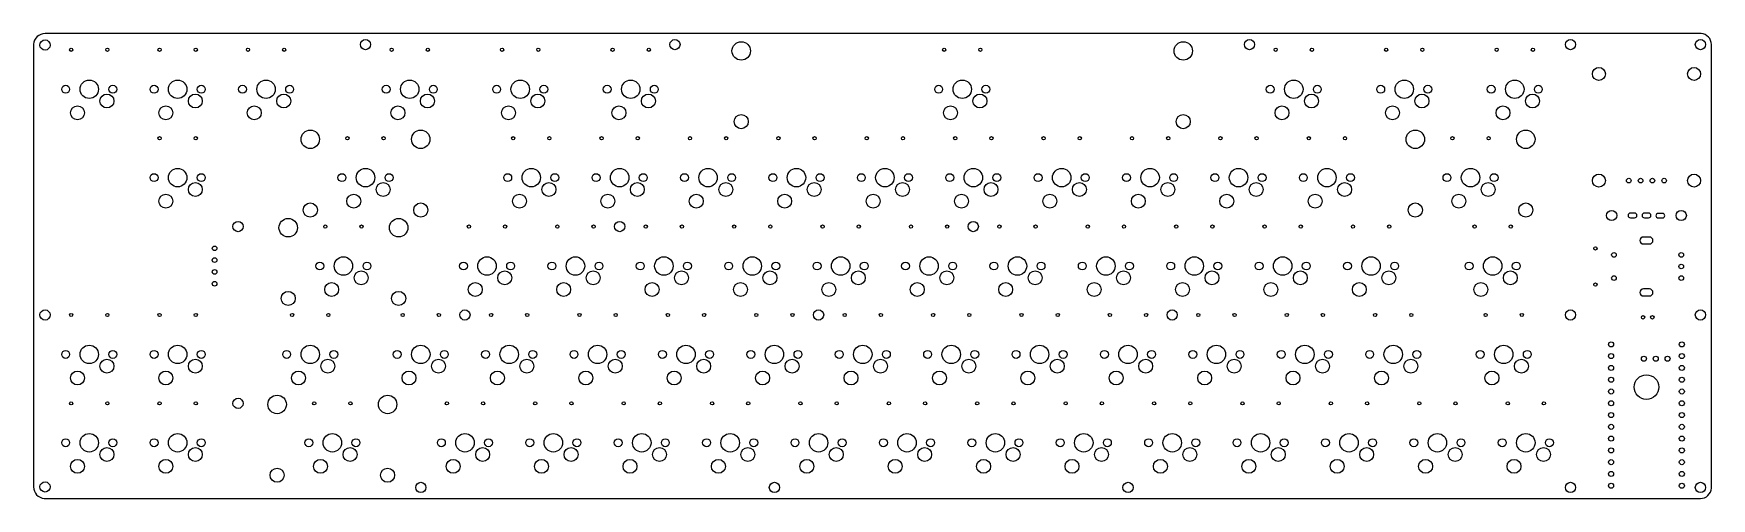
# Model space of a CAD drawing. Header units: millimetres. Extents: x -382 to -20, y 18 to 118.
import ezdxf

# ---------------------------------------------------------------- set-up
doc = ezdxf.new("R2010")
doc.units = ezdxf.units.MM
doc.layers.get('0').update_dxf_attribs({"linetype": 'CONTINUOUS'})

msp = doc.modelspace()

# ---------------------------------------------------------------- linework, layer by layer
for points in [[(-381.73, 20.67, 0.395994), (-379.42, 18.2), (-379.26, 18.19), (-22.55, 18.19, 0.395955), (-20.17, 20.42), (-20.17, 20.57), (-20.17, 116.01, 0.395955), (-22.39, 118.39), (-22.55, 118.39), (-379.26, 118.39, 0.395987), (-381.73, 116.08), (-381.73, 115.92)], [(-381.73, 20.67, 0.395994), (-379.42, 18.2), (-379.26, 18.19), (-22.55, 18.19, 0.395955), (-20.17, 20.42), (-20.17, 20.57), (-20.17, 116.01, 0.395955), (-22.39, 118.39), (-22.55, 118.39), (-379.26, 118.39, 0.395987), (-381.73, 116.08), (-381.73, 115.92)], [(-37.62, 79.69, 1), (-37.62, 78.69), (-36.72, 78.69, 1), (-36.72, 79.69)], [(-37.62, 79.69, 1), (-37.62, 78.69), (-36.72, 78.69, 1), (-36.72, 79.69)], [(-34.62, 79.69, 1), (-34.62, 78.69), (-33.72, 78.69, 1), (-33.72, 79.69)], [(-34.62, 79.69, 1), (-34.62, 78.69), (-33.72, 78.69, 1), (-33.72, 79.69)], [(-31.62, 79.64, 1), (-31.62, 78.64), (-30.72, 78.64, 1), (-30.72, 79.64)], [(-31.62, 79.64, 1), (-31.62, 78.64), (-30.72, 78.64, 1), (-30.72, 79.64)], [(-34.82, 74.54, 1), (-34.82, 73.04), (-33.52, 73.04, 1), (-33.52, 74.54)], [(-34.82, 74.54, 1), (-34.82, 73.04), (-33.52, 73.04, 1), (-33.52, 74.54)], [(-34.82, 63.34, 1), (-34.82, 61.84), (-33.52, 61.84, 1), (-33.52, 63.34)], [(-34.82, 63.34, 1), (-34.82, 61.84), (-33.52, 61.84, 1), (-33.52, 63.34)]]:
    msp.add_lwpolyline(points, format="xyb", close=True)
for centre, radius in [((-379.26, 115.92), 1.1), ((-379.26, 115.92), 1.1), ((-310.2, 116.01), 1.1), ((-310.2, 116.01), 1.1), ((-243.52, 116.01), 1.1), ((-243.52, 116.01), 1.1), ((-229.24, 114.65), 1.99), ((-229.24, 114.65), 1.99), ((-133.99, 114.65), 1.99), ((-133.99, 114.65), 1.99), ((-119.7, 116.01), 1.1), ((-119.7, 116.01), 1.1), ((-50.55, 116.01), 1.1), ((-50.55, 116.01), 1.1), ((-22.55, 116.01), 1.1), ((-22.55, 116.01), 1.1), ((-373.63, 114.89), 0.35), ((-373.63, 114.89), 0.35), ((-365.83, 114.89), 0.35), ((-365.83, 114.89), 0.35), ((-354.58, 114.89), 0.35), ((-354.58, 114.89), 0.35), ((-346.78, 114.89), 0.35), ((-346.78, 114.89), 0.35), ((-335.53, 114.89), 0.35), ((-335.53, 114.89), 0.35), ((-327.73, 114.89), 0.35), ((-327.73, 114.89), 0.35), ((-304.57, 114.89), 0.35), ((-304.57, 114.89), 0.35), ((-296.77, 114.89), 0.35), ((-296.77, 114.89), 0.35), ((-280.76, 114.89), 0.35), ((-280.76, 114.89), 0.35), ((-272.96, 114.89), 0.35), ((-272.96, 114.89), 0.35), ((-256.95, 114.89), 0.35), ((-256.95, 114.89), 0.35), ((-249.15, 114.89), 0.35), ((-249.15, 114.89), 0.35), ((-185.51, 114.89), 0.35), ((-185.51, 114.89), 0.35), ((-177.71, 114.89), 0.35), ((-177.71, 114.89), 0.35), ((-114.07, 114.89), 0.35), ((-114.07, 114.89), 0.35), ((-106.27, 114.89), 0.35), ((-106.27, 114.89), 0.35), ((-90.26, 114.89), 0.35), ((-90.26, 114.89), 0.35), ((-82.46, 114.89), 0.35), ((-82.46, 114.89), 0.35), ((-66.45, 114.89), 0.35), ((-66.45, 114.89), 0.35), ((-58.65, 114.89), 0.35), ((-58.65, 114.89), 0.35), ((-44.42, 109.69), 1.4), ((-44.42, 109.69), 1.4), ((-23.92, 109.69), 1.4), ((-23.92, 109.69), 1.4), ((-374.81, 106.39), 0.851), ((-374.81, 106.39), 0.851), ((-369.73, 106.39), 1.99), ((-369.73, 106.39), 1.99), ((-365.92, 103.85), 1.5), ((-365.92, 103.85), 1.5), ((-364.65, 106.39), 0.851), ((-364.65, 106.39), 0.851), ((-355.76, 106.39), 0.851), ((-355.76, 106.39), 0.851), ((-350.68, 106.39), 1.99), ((-350.68, 106.39), 1.99), ((-346.87, 103.85), 1.5), ((-346.87, 103.85), 1.5), ((-345.6, 106.39), 0.851), ((-345.6, 106.39), 0.851), ((-336.71, 106.39), 0.851), ((-336.71, 106.39), 0.851), ((-331.63, 106.39), 1.99), ((-331.63, 106.39), 1.99), ((-327.82, 103.85), 1.5), ((-327.82, 103.85), 1.5), ((-326.55, 106.39), 0.851), ((-326.55, 106.39), 0.851), ((-305.75, 106.39), 0.851), ((-305.75, 106.39), 0.851), ((-300.67, 106.39), 1.99), ((-300.67, 106.39), 1.99), ((-296.86, 103.85), 1.5), ((-296.86, 103.85), 1.5), ((-295.59, 106.39), 0.851), ((-295.59, 106.39), 0.851), ((-281.94, 106.39), 0.851), ((-281.94, 106.39), 0.851), ((-276.86, 106.39), 1.99), ((-276.86, 106.39), 1.99), ((-273.05, 103.85), 1.5), ((-273.05, 103.85), 1.5), ((-271.78, 106.39), 0.851), ((-271.78, 106.39), 0.851), ((-258.13, 106.39), 0.851), ((-258.13, 106.39), 0.851), ((-253.05, 106.39), 1.99), ((-253.05, 106.39), 1.99), ((-249.24, 103.85), 1.5), ((-249.24, 103.85), 1.5), ((-247.97, 106.39), 0.851), ((-247.97, 106.39), 0.851), ((-186.69, 106.39), 0.851), ((-186.69, 106.39), 0.851), ((-181.61, 106.39), 1.99), ((-181.61, 106.39), 1.99), ((-177.8, 103.85), 1.5), ((-177.8, 103.85), 1.5), ((-176.53, 106.39), 0.851), ((-176.53, 106.39), 0.851), ((-115.25, 106.39), 0.851), ((-115.25, 106.39), 0.851), ((-110.17, 106.39), 1.99), ((-110.17, 106.39), 1.99), ((-106.36, 103.85), 1.5), ((-106.36, 103.85), 1.5), ((-105.09, 106.39), 0.851), ((-105.09, 106.39), 0.851), ((-91.44, 106.39), 0.851), ((-91.44, 106.39), 0.851), ((-86.36, 106.39), 1.99), ((-86.36, 106.39), 1.99), ((-82.55, 103.85), 1.5), ((-82.55, 103.85), 1.5), ((-81.28, 106.39), 0.851), ((-81.28, 106.39), 0.851), ((-67.63, 106.39), 0.851), ((-67.63, 106.39), 0.851), ((-62.55, 106.39), 1.99), ((-62.55, 106.39), 1.99), ((-58.74, 103.85), 1.5), ((-58.74, 103.85), 1.5), ((-57.47, 106.39), 0.851), ((-57.47, 106.39), 0.851), ((-372.27, 101.31), 1.5), ((-372.27, 101.31), 1.5), ((-353.22, 101.31), 1.5), ((-353.22, 101.31), 1.5), ((-334.17, 101.31), 1.5), ((-334.17, 101.31), 1.5), ((-303.21, 101.31), 1.5), ((-303.21, 101.31), 1.5), ((-279.4, 101.31), 1.5), ((-279.4, 101.31), 1.5), ((-255.59, 101.31), 1.5), ((-255.59, 101.31), 1.5), ((-184.15, 101.31), 1.5), ((-184.15, 101.31), 1.5), ((-112.71, 101.31), 1.5), ((-112.71, 101.31), 1.5), ((-88.9, 101.31), 1.5), ((-88.9, 101.31), 1.5), ((-65.09, 101.31), 1.5), ((-65.09, 101.31), 1.5), ((-229.24, 99.41), 1.52), ((-229.24, 99.41), 1.52), ((-133.99, 99.41), 1.52), ((-133.99, 99.41), 1.52), ((-354.58, 95.84), 0.35), ((-354.58, 95.84), 0.35), ((-346.78, 95.84), 0.35), ((-346.78, 95.84), 0.35), ((-322.1, 95.6), 1.99), ((-322.1, 95.6), 1.99), ((-314.1, 95.84), 0.35), ((-314.1, 95.84), 0.35), ((-306.3, 95.84), 0.35), ((-306.3, 95.84), 0.35), ((-298.3, 95.6), 1.99), ((-298.3, 95.6), 1.99), ((-278.38, 95.84), 0.35), ((-278.38, 95.84), 0.35), ((-270.58, 95.84), 0.35), ((-270.58, 95.84), 0.35), ((-259.33, 95.84), 0.35), ((-259.33, 95.84), 0.35), ((-251.53, 95.84), 0.35), ((-251.53, 95.84), 0.35), ((-240.28, 95.84), 0.35), ((-240.28, 95.84), 0.35), ((-232.48, 95.84), 0.35), ((-232.48, 95.84), 0.35), ((-221.23, 95.84), 0.35), ((-221.23, 95.84), 0.35), ((-213.43, 95.84), 0.35), ((-213.43, 95.84), 0.35), ((-202.18, 95.84), 0.35), ((-202.18, 95.84), 0.35), ((-194.38, 95.84), 0.35), ((-194.38, 95.84), 0.35), ((-183.13, 95.84), 0.35), ((-183.13, 95.84), 0.35), ((-175.33, 95.84), 0.35), ((-175.33, 95.84), 0.35), ((-164.08, 95.84), 0.35), ((-164.08, 95.84), 0.35), ((-156.28, 95.84), 0.35), ((-156.28, 95.84), 0.35), ((-145.03, 95.84), 0.35), ((-145.03, 95.84), 0.35), ((-137.23, 95.84), 0.35), ((-137.23, 95.84), 0.35), ((-125.98, 95.84), 0.35), ((-125.98, 95.84), 0.35), ((-118.18, 95.84), 0.35), ((-118.18, 95.84), 0.35), ((-106.93, 95.84), 0.35), ((-106.93, 95.84), 0.35), ((-99.13, 95.84), 0.35), ((-99.13, 95.84), 0.35), ((-83.98, 95.6), 1.99), ((-83.98, 95.6), 1.99), ((-75.98, 95.84), 0.35), ((-75.98, 95.84), 0.35), ((-68.18, 95.84), 0.35), ((-68.18, 95.84), 0.35), ((-60.18, 95.6), 1.99), ((-60.18, 95.6), 1.99), ((-355.76, 87.34), 0.851), ((-355.76, 87.34), 0.851), ((-350.68, 87.34), 1.99), ((-350.68, 87.34), 1.99), ((-345.6, 87.34), 0.851), ((-345.6, 87.34), 0.851), ((-315.28, 87.34), 0.851), ((-315.28, 87.34), 0.851), ((-310.2, 87.34), 1.99), ((-310.2, 87.34), 1.99), ((-305.12, 87.34), 0.851), ((-305.12, 87.34), 0.851), ((-279.56, 87.34), 0.851), ((-279.56, 87.34), 0.851), ((-274.48, 87.34), 1.99), ((-274.48, 87.34), 1.99), ((-269.4, 87.34), 0.851), ((-269.4, 87.34), 0.851), ((-260.51, 87.34), 0.851), ((-260.51, 87.34), 0.851), ((-255.43, 87.34), 1.99), ((-255.43, 87.34), 1.99), ((-250.35, 87.34), 0.851), ((-250.35, 87.34), 0.851), ((-241.46, 87.34), 0.851), ((-241.46, 87.34), 0.851), ((-236.38, 87.34), 1.99), ((-236.38, 87.34), 1.99), ((-231.3, 87.34), 0.851), ((-231.3, 87.34), 0.851), ((-222.41, 87.34), 0.851), ((-222.41, 87.34), 0.851), ((-217.33, 87.34), 1.99), ((-217.33, 87.34), 1.99), ((-212.25, 87.34), 0.851), ((-212.25, 87.34), 0.851), ((-203.36, 87.34), 0.851), ((-203.36, 87.34), 0.851), ((-198.28, 87.34), 1.99), ((-198.28, 87.34), 1.99), ((-193.2, 87.34), 0.851), ((-193.2, 87.34), 0.851), ((-184.31, 87.34), 0.851), ((-184.31, 87.34), 0.851), ((-179.23, 87.34), 1.99), ((-179.23, 87.34), 1.99), ((-174.15, 87.34), 0.851), ((-174.15, 87.34), 0.851), ((-165.26, 87.34), 0.851), ((-165.26, 87.34), 0.851), ((-160.18, 87.34), 1.99), ((-160.18, 87.34), 1.99), ((-155.1, 87.34), 0.851), ((-155.1, 87.34), 0.851), ((-146.21, 87.34), 0.851), ((-146.21, 87.34), 0.851), ((-141.13, 87.34), 1.99), ((-141.13, 87.34), 1.99), ((-136.05, 87.34), 0.851), ((-136.05, 87.34), 0.851), ((-127.16, 87.34), 0.851), ((-127.16, 87.34), 0.851), ((-122.08, 87.34), 1.99), ((-122.08, 87.34), 1.99), ((-117, 87.34), 0.851), ((-117, 87.34), 0.851), ((-108.11, 87.34), 0.851), ((-108.11, 87.34), 0.851), ((-103.03, 87.34), 1.99), ((-103.03, 87.34), 1.99), ((-97.95, 87.34), 0.851), ((-97.95, 87.34), 0.851), ((-77.16, 87.34), 0.851), ((-77.16, 87.34), 0.851), ((-72.08, 87.34), 1.99), ((-72.08, 87.34), 1.99), ((-67, 87.34), 0.851), ((-67, 87.34), 0.851), ((-44.42, 86.69), 1.4), ((-44.42, 86.69), 1.4), ((-37.98, 86.69), 0.5), ((-37.98, 86.69), 0.5), ((-35.44, 86.69), 0.5), ((-35.44, 86.69), 0.5), ((-32.9, 86.69), 0.5), ((-32.9, 86.69), 0.5), ((-30.36, 86.69), 0.5), ((-30.36, 86.69), 0.5), ((-23.92, 86.69), 1.4), ((-23.92, 86.69), 1.4), ((-353.22, 82.26), 1.5), ((-353.22, 82.26), 1.5), ((-346.87, 84.8), 1.5), ((-346.87, 84.8), 1.5), ((-312.74, 82.26), 1.5), ((-312.74, 82.26), 1.5), ((-306.39, 84.8), 1.5), ((-306.39, 84.8), 1.5), ((-277.02, 82.26), 1.5), ((-277.02, 82.26), 1.5), ((-270.67, 84.8), 1.5), ((-270.67, 84.8), 1.5), ((-257.97, 82.26), 1.5), ((-257.97, 82.26), 1.5), ((-251.62, 84.8), 1.5), ((-251.62, 84.8), 1.5), ((-238.92, 82.26), 1.5), ((-238.92, 82.26), 1.5), ((-232.57, 84.8), 1.5), ((-232.57, 84.8), 1.5), ((-219.87, 82.26), 1.5), ((-219.87, 82.26), 1.5), ((-213.52, 84.8), 1.5), ((-213.52, 84.8), 1.5), ((-200.82, 82.26), 1.5), ((-200.82, 82.26), 1.5), ((-194.47, 84.8), 1.5), ((-194.47, 84.8), 1.5), ((-181.77, 82.26), 1.5), ((-181.77, 82.26), 1.5), ((-175.42, 84.8), 1.5), ((-175.42, 84.8), 1.5), ((-162.72, 82.26), 1.5), ((-162.72, 82.26), 1.5), ((-156.37, 84.8), 1.5), ((-156.37, 84.8), 1.5), ((-143.67, 82.26), 1.5), ((-143.67, 82.26), 1.5), ((-137.32, 84.8), 1.5), ((-137.32, 84.8), 1.5), ((-124.62, 82.26), 1.5), ((-124.62, 82.26), 1.5), ((-118.27, 84.8), 1.5), ((-118.27, 84.8), 1.5), ((-105.57, 82.26), 1.5), ((-105.57, 82.26), 1.5), ((-99.22, 84.8), 1.5), ((-99.22, 84.8), 1.5), ((-74.62, 82.26), 1.5), ((-74.62, 82.26), 1.5), ((-68.27, 84.8), 1.5), ((-68.27, 84.8), 1.5), ((-322.1, 80.36), 1.52), ((-322.1, 80.36), 1.52), ((-298.3, 80.36), 1.52), ((-298.3, 80.36), 1.52), ((-83.98, 80.36), 1.52), ((-83.98, 80.36), 1.52), ((-60.18, 80.36), 1.52), ((-60.18, 80.36), 1.52), ((-41.67, 79.19), 1.1), ((-41.67, 79.19), 1.1), ((-26.67, 79.19), 1.1), ((-26.67, 79.19), 1.1), ((-337.67, 76.79), 1.1), ((-337.67, 76.79), 1.1), ((-326.86, 76.55), 1.99), ((-326.86, 76.55), 1.99), ((-318.86, 76.79), 0.35), ((-318.86, 76.79), 0.35), ((-311.06, 76.79), 0.35), ((-311.06, 76.79), 0.35), ((-303.06, 76.55), 1.99), ((-303.06, 76.55), 1.99), ((-287.91, 76.79), 0.35), ((-287.91, 76.79), 0.35), ((-280.11, 76.79), 0.35), ((-280.11, 76.79), 0.35), ((-268.86, 76.79), 0.35), ((-268.86, 76.79), 0.35), ((-261.06, 76.79), 0.35), ((-261.06, 76.79), 0.35), ((-255.43, 76.79), 1.1), ((-255.43, 76.79), 1.1), ((-249.81, 76.79), 0.35), ((-249.81, 76.79), 0.35), ((-242.01, 76.79), 0.35), ((-242.01, 76.79), 0.35), ((-230.76, 76.79), 0.35), ((-230.76, 76.79), 0.35), ((-222.96, 76.79), 0.35), ((-222.96, 76.79), 0.35), ((-211.71, 76.79), 0.35), ((-211.71, 76.79), 0.35), ((-203.91, 76.79), 0.35), ((-203.91, 76.79), 0.35), ((-192.66, 76.79), 0.35), ((-192.66, 76.79), 0.35), ((-184.86, 76.79), 0.35), ((-184.86, 76.79), 0.35), ((-179.23, 76.79), 1.1), ((-179.23, 76.79), 1.1), ((-173.61, 76.79), 0.35), ((-173.61, 76.79), 0.35), ((-165.81, 76.79), 0.35), ((-165.81, 76.79), 0.35), ((-154.56, 76.79), 0.35), ((-154.56, 76.79), 0.35), ((-146.76, 76.79), 0.35), ((-146.76, 76.79), 0.35), ((-135.51, 76.79), 0.35), ((-135.51, 76.79), 0.35), ((-127.71, 76.79), 0.35), ((-127.71, 76.79), 0.35), ((-116.46, 76.79), 0.35), ((-116.46, 76.79), 0.35), ((-108.66, 76.79), 0.35), ((-108.66, 76.79), 0.35), ((-97.41, 76.79), 0.35), ((-97.41, 76.79), 0.35), ((-89.61, 76.79), 0.35), ((-89.61, 76.79), 0.35), ((-71.21, 76.79), 0.35), ((-71.21, 76.79), 0.35), ((-63.41, 76.79), 0.35), ((-63.41, 76.79), 0.35), ((-342.71, 72.1), 0.5), ((-342.71, 72.1), 0.5), ((-45.17, 72.09), 0.35), ((-45.17, 72.09), 0.35), ((-342.71, 69.56), 0.5), ((-342.71, 69.56), 0.5), ((-320.04, 68.29), 0.851), ((-320.04, 68.29), 0.851), ((-314.96, 68.29), 1.99), ((-314.96, 68.29), 1.99), ((-309.88, 68.29), 0.851), ((-309.88, 68.29), 0.851), ((-289.09, 68.29), 0.851), ((-289.09, 68.29), 0.851), ((-284.01, 68.29), 1.99), ((-284.01, 68.29), 1.99), ((-278.93, 68.29), 0.851), ((-278.93, 68.29), 0.851), ((-270.04, 68.29), 0.851), ((-270.04, 68.29), 0.851), ((-264.96, 68.29), 1.99), ((-264.96, 68.29), 1.99), ((-259.88, 68.29), 0.851), ((-259.88, 68.29), 0.851), ((-250.99, 68.29), 0.851), ((-250.99, 68.29), 0.851), ((-245.91, 68.29), 1.99), ((-245.91, 68.29), 1.99), ((-240.83, 68.29), 0.851), ((-240.83, 68.29), 0.851), ((-231.94, 68.29), 0.851), ((-231.94, 68.29), 0.851), ((-226.86, 68.29), 1.99), ((-226.86, 68.29), 1.99), ((-221.78, 68.29), 0.851), ((-221.78, 68.29), 0.851), ((-212.89, 68.29), 0.851), ((-212.89, 68.29), 0.851), ((-207.81, 68.29), 1.99), ((-207.81, 68.29), 1.99), ((-202.73, 68.29), 0.851), ((-202.73, 68.29), 0.851), ((-193.84, 68.29), 0.851), ((-193.84, 68.29), 0.851), ((-188.76, 68.29), 1.99), ((-188.76, 68.29), 1.99), ((-183.68, 68.29), 0.851), ((-183.68, 68.29), 0.851), ((-174.79, 68.29), 0.851), ((-174.79, 68.29), 0.851), ((-169.71, 68.29), 1.99), ((-169.71, 68.29), 1.99), ((-164.63, 68.29), 0.851), ((-164.63, 68.29), 0.851), ((-155.74, 68.29), 0.851), ((-155.74, 68.29), 0.851), ((-150.66, 68.29), 1.99), ((-150.66, 68.29), 1.99), ((-145.58, 68.29), 0.851), ((-145.58, 68.29), 0.851), ((-136.69, 68.29), 0.851), ((-136.69, 68.29), 0.851), ((-131.61, 68.29), 1.99), ((-131.61, 68.29), 1.99), ((-126.53, 68.29), 0.851), ((-126.53, 68.29), 0.851), ((-117.64, 68.29), 0.851), ((-117.64, 68.29), 0.851), ((-112.56, 68.29), 1.99), ((-112.56, 68.29), 1.99), ((-107.48, 68.29), 0.851), ((-107.48, 68.29), 0.851), ((-98.59, 68.29), 0.851), ((-98.59, 68.29), 0.851), ((-93.51, 68.29), 1.99), ((-93.51, 68.29), 1.99), ((-88.43, 68.29), 0.851), ((-88.43, 68.29), 0.851), ((-72.39, 68.29), 0.851), ((-72.39, 68.29), 0.851), ((-67.31, 68.29), 1.99), ((-67.31, 68.29), 1.99), ((-62.23, 68.29), 0.851), ((-62.23, 68.29), 0.851), ((-41.17, 70.69), 0.5), ((-41.17, 70.69), 0.5), ((-26.67, 70.69), 0.5), ((-26.67, 70.69), 0.5), ((-342.71, 67.02), 0.5), ((-342.71, 67.02), 0.5), ((-311.15, 65.75), 1.5), ((-311.15, 65.75), 1.5), ((-280.2, 65.75), 1.5), ((-280.2, 65.75), 1.5), ((-261.15, 65.75), 1.5), ((-261.15, 65.75), 1.5), ((-242.1, 65.75), 1.5), ((-242.1, 65.75), 1.5), ((-223.05, 65.75), 1.5), ((-223.05, 65.75), 1.5), ((-204, 65.75), 1.5), ((-204, 65.75), 1.5), ((-184.95, 65.75), 1.5), ((-184.95, 65.75), 1.5), ((-165.9, 65.75), 1.5), ((-165.9, 65.75), 1.5), ((-146.85, 65.75), 1.5), ((-146.85, 65.75), 1.5), ((-127.8, 65.75), 1.5), ((-127.8, 65.75), 1.5), ((-108.75, 65.75), 1.5), ((-108.75, 65.75), 1.5), ((-89.7, 65.75), 1.5), ((-89.7, 65.75), 1.5), ((-63.5, 65.75), 1.5), ((-63.5, 65.75), 1.5), ((-41.17, 65.69), 0.5), ((-41.17, 65.69), 0.5), ((-26.67, 68.19), 0.5), ((-26.67, 68.19), 0.5), ((-26.67, 65.69), 0.5), ((-26.67, 65.69), 0.5), ((-342.71, 64.48), 0.5), ((-342.71, 64.48), 0.5), ((-326.86, 61.31), 1.52), ((-326.86, 61.31), 1.52), ((-317.5, 63.21), 1.5), ((-317.5, 63.21), 1.5), ((-303.06, 61.31), 1.52), ((-303.06, 61.31), 1.52), ((-286.55, 63.21), 1.5), ((-286.55, 63.21), 1.5), ((-267.5, 63.21), 1.5), ((-267.5, 63.21), 1.5), ((-248.45, 63.21), 1.5), ((-248.45, 63.21), 1.5), ((-229.4, 63.21), 1.5), ((-229.4, 63.21), 1.5), ((-210.35, 63.21), 1.5), ((-210.35, 63.21), 1.5), ((-191.3, 63.21), 1.5), ((-191.3, 63.21), 1.5), ((-172.25, 63.21), 1.5), ((-172.25, 63.21), 1.5), ((-153.2, 63.21), 1.5), ((-153.2, 63.21), 1.5), ((-134.15, 63.21), 1.5), ((-134.15, 63.21), 1.5), ((-115.1, 63.21), 1.5), ((-115.1, 63.21), 1.5), ((-96.05, 63.21), 1.5), ((-96.05, 63.21), 1.5), ((-69.85, 63.21), 1.5), ((-69.85, 63.21), 1.5), ((-45.17, 64.29), 0.35), ((-45.17, 64.29), 0.35), ((-379.26, 57.74), 1.1), ((-379.26, 57.74), 1.1), ((-373.63, 57.74), 0.35), ((-373.63, 57.74), 0.35), ((-365.83, 57.74), 0.35), ((-365.83, 57.74), 0.35), ((-354.58, 57.74), 0.35), ((-354.58, 57.74), 0.35), ((-346.78, 57.74), 0.35), ((-346.78, 57.74), 0.35), ((-326.01, 57.74), 0.35), ((-326.01, 57.74), 0.35), ((-318.21, 57.74), 0.35), ((-318.21, 57.74), 0.35), ((-302.19, 57.74), 0.35), ((-302.19, 57.74), 0.35), ((-294.39, 57.74), 0.35), ((-294.39, 57.74), 0.35), ((-288.77, 57.74), 1.1), ((-288.77, 57.74), 1.1), ((-283.14, 57.74), 0.35), ((-283.14, 57.74), 0.35), ((-275.34, 57.74), 0.35), ((-275.34, 57.74), 0.35), ((-264.09, 57.74), 0.35), ((-264.09, 57.74), 0.35), ((-256.29, 57.74), 0.35), ((-256.29, 57.74), 0.35), ((-245.04, 57.74), 0.35), ((-245.04, 57.74), 0.35), ((-237.24, 57.74), 0.35), ((-237.24, 57.74), 0.35), ((-225.99, 57.74), 0.35), ((-225.99, 57.74), 0.35), ((-218.19, 57.74), 0.35), ((-218.19, 57.74), 0.35), ((-212.57, 57.74), 1.1), ((-212.57, 57.74), 1.1), ((-206.94, 57.74), 0.35), ((-206.94, 57.74), 0.35), ((-199.14, 57.74), 0.35), ((-199.14, 57.74), 0.35), ((-187.89, 57.74), 0.35), ((-187.89, 57.74), 0.35), ((-180.09, 57.74), 0.35), ((-180.09, 57.74), 0.35), ((-168.84, 57.74), 0.35), ((-168.84, 57.74), 0.35), ((-161.04, 57.74), 0.35), ((-161.04, 57.74), 0.35), ((-149.79, 57.74), 0.35), ((-149.79, 57.74), 0.35), ((-141.99, 57.74), 0.35), ((-141.99, 57.74), 0.35), ((-136.37, 57.74), 1.1), ((-136.37, 57.74), 1.1), ((-130.74, 57.74), 0.35), ((-130.74, 57.74), 0.35), ((-122.94, 57.74), 0.35), ((-122.94, 57.74), 0.35), ((-111.69, 57.74), 0.35), ((-111.69, 57.74), 0.35), ((-103.89, 57.74), 0.35), ((-103.89, 57.74), 0.35), ((-92.64, 57.74), 0.35), ((-92.64, 57.74), 0.35), ((-84.84, 57.74), 0.35), ((-84.84, 57.74), 0.35), ((-68.83, 57.74), 0.35), ((-68.83, 57.74), 0.35), ((-61.03, 57.74), 0.35), ((-61.03, 57.74), 0.35), ((-50.55, 57.74), 1.1), ((-50.55, 57.74), 1.1), ((-22.55, 57.74), 1.1), ((-22.55, 57.74), 1.1), ((-34.9, 57.24), 0.375), ((-34.9, 57.24), 0.375), ((-32.9, 57.24), 0.375), ((-32.9, 57.24), 0.375), ((-369.73, 49.24), 1.99), ((-369.73, 49.24), 1.99), ((-350.68, 49.24), 1.99), ((-350.68, 49.24), 1.99), ((-322.11, 49.24), 1.99), ((-322.11, 49.24), 1.99), ((-298.29, 49.24), 1.99), ((-298.29, 49.24), 1.99), ((-279.24, 49.24), 1.99), ((-279.24, 49.24), 1.99), ((-260.19, 49.24), 1.99), ((-260.19, 49.24), 1.99), ((-241.14, 49.24), 1.99), ((-241.14, 49.24), 1.99), ((-222.09, 49.24), 1.99), ((-222.09, 49.24), 1.99), ((-203.04, 49.24), 1.99), ((-203.04, 49.24), 1.99), ((-183.99, 49.24), 1.99), ((-183.99, 49.24), 1.99), ((-164.94, 49.24), 1.99), ((-164.94, 49.24), 1.99), ((-145.89, 49.24), 1.99), ((-145.89, 49.24), 1.99), ((-126.84, 49.24), 1.99), ((-126.84, 49.24), 1.99), ((-107.79, 49.24), 1.99), ((-107.79, 49.24), 1.99), ((-88.74, 49.24), 1.99), ((-88.74, 49.24), 1.99), ((-64.93, 49.24), 1.99), ((-64.93, 49.24), 1.99), ((-41.79, 51.41), 0.546), ((-41.79, 51.41), 0.546), ((-26.55, 51.41), 0.546), ((-26.55, 51.41), 0.546), ((-374.81, 49.24), 0.851), ((-374.81, 49.24), 0.851), ((-365.92, 46.7), 1.5), ((-365.92, 46.7), 1.5), ((-364.65, 49.24), 0.851), ((-364.65, 49.24), 0.851), ((-355.76, 49.24), 0.851), ((-355.76, 49.24), 0.851), ((-346.87, 46.7), 1.5), ((-346.87, 46.7), 1.5), ((-345.6, 49.24), 0.851), ((-345.6, 49.24), 0.851), ((-327.19, 49.24), 0.851), ((-327.19, 49.24), 0.851), ((-318.3, 46.7), 1.5), ((-318.3, 46.7), 1.5), ((-317.03, 49.24), 0.851), ((-317.03, 49.24), 0.851), ((-303.37, 49.24), 0.851), ((-303.37, 49.24), 0.851), ((-294.48, 46.7), 1.5), ((-294.48, 46.7), 1.5), ((-293.21, 49.24), 0.851), ((-293.21, 49.24), 0.851), ((-284.32, 49.24), 0.851), ((-284.32, 49.24), 0.851), ((-275.43, 46.7), 1.5), ((-275.43, 46.7), 1.5), ((-274.16, 49.24), 0.851), ((-274.16, 49.24), 0.851), ((-265.27, 49.24), 0.851), ((-265.27, 49.24), 0.851), ((-256.38, 46.7), 1.5), ((-256.38, 46.7), 1.5), ((-255.11, 49.24), 0.851), ((-255.11, 49.24), 0.851), ((-246.22, 49.24), 0.851), ((-246.22, 49.24), 0.851), ((-237.33, 46.7), 1.5), ((-237.33, 46.7), 1.5), ((-236.06, 49.24), 0.851), ((-236.06, 49.24), 0.851), ((-227.17, 49.24), 0.851), ((-227.17, 49.24), 0.851), ((-218.28, 46.7), 1.5), ((-218.28, 46.7), 1.5), ((-217.01, 49.24), 0.851), ((-217.01, 49.24), 0.851), ((-208.12, 49.24), 0.851), ((-208.12, 49.24), 0.851), ((-199.23, 46.7), 1.5), ((-199.23, 46.7), 1.5), ((-197.96, 49.24), 0.851), ((-197.96, 49.24), 0.851), ((-189.07, 49.24), 0.851), ((-189.07, 49.24), 0.851), ((-180.18, 46.7), 1.5), ((-180.18, 46.7), 1.5), ((-178.91, 49.24), 0.851), ((-178.91, 49.24), 0.851), ((-170.02, 49.24), 0.851), ((-170.02, 49.24), 0.851), ((-161.13, 46.7), 1.5), ((-161.13, 46.7), 1.5), ((-159.86, 49.24), 0.851), ((-159.86, 49.24), 0.851), ((-150.97, 49.24), 0.851), ((-150.97, 49.24), 0.851), ((-142.08, 46.7), 1.5), ((-142.08, 46.7), 1.5), ((-140.81, 49.24), 0.851), ((-140.81, 49.24), 0.851), ((-131.92, 49.24), 0.851), ((-131.92, 49.24), 0.851), ((-123.03, 46.7), 1.5), ((-123.03, 46.7), 1.5), ((-121.76, 49.24), 0.851), ((-121.76, 49.24), 0.851), ((-112.87, 49.24), 0.851), ((-112.87, 49.24), 0.851), ((-103.98, 46.7), 1.5), ((-103.98, 46.7), 1.5), ((-102.71, 49.24), 0.851), ((-102.71, 49.24), 0.851), ((-93.82, 49.24), 0.851), ((-93.82, 49.24), 0.851), ((-84.93, 46.7), 1.5), ((-84.93, 46.7), 1.5), ((-83.66, 49.24), 0.851), ((-83.66, 49.24), 0.851), ((-70.01, 49.24), 0.851), ((-70.01, 49.24), 0.851), ((-61.12, 46.7), 1.5), ((-61.12, 46.7), 1.5), ((-59.85, 49.24), 0.851), ((-59.85, 49.24), 0.851), ((-41.79, 48.87), 0.546), ((-41.79, 48.87), 0.546), ((-34.71, 48.32), 0.546), ((-34.71, 48.32), 0.546), ((-32.17, 48.32), 0.546), ((-32.17, 48.32), 0.546), ((-29.63, 48.32), 0.546), ((-29.63, 48.32), 0.546), ((-26.55, 48.87), 0.546), ((-26.55, 48.87), 0.546), ((-372.27, 44.16), 1.5), ((-372.27, 44.16), 1.5), ((-353.22, 44.16), 1.5), ((-353.22, 44.16), 1.5), ((-324.65, 44.16), 1.5), ((-324.65, 44.16), 1.5), ((-300.83, 44.16), 1.5), ((-300.83, 44.16), 1.5), ((-281.78, 44.16), 1.5), ((-281.78, 44.16), 1.5), ((-262.73, 44.16), 1.5), ((-262.73, 44.16), 1.5), ((-243.68, 44.16), 1.5), ((-243.68, 44.16), 1.5), ((-224.63, 44.16), 1.5), ((-224.63, 44.16), 1.5), ((-205.58, 44.16), 1.5), ((-205.58, 44.16), 1.5), ((-186.53, 44.16), 1.5), ((-186.53, 44.16), 1.5), ((-167.48, 44.16), 1.5), ((-167.48, 44.16), 1.5), ((-148.43, 44.16), 1.5), ((-148.43, 44.16), 1.5), ((-129.38, 44.16), 1.5), ((-129.38, 44.16), 1.5), ((-110.33, 44.16), 1.5), ((-110.33, 44.16), 1.5), ((-91.28, 44.16), 1.5), ((-91.28, 44.16), 1.5), ((-67.47, 44.16), 1.5), ((-67.47, 44.16), 1.5), ((-41.79, 46.33), 0.546), ((-41.79, 46.33), 0.546), ((-41.79, 43.79), 0.546), ((-41.79, 43.79), 0.546), ((-34.17, 42.19), 2.65), ((-34.17, 42.19), 2.65), ((-26.55, 46.33), 0.546), ((-26.55, 46.33), 0.546), ((-26.55, 43.79), 0.546), ((-26.55, 43.79), 0.546), ((-337.67, 38.69), 1.1), ((-337.67, 38.69), 1.1), ((-329.24, 38.45), 1.99), ((-329.24, 38.45), 1.99), ((-305.44, 38.45), 1.99), ((-305.44, 38.45), 1.99), ((-41.79, 41.25), 0.546), ((-41.79, 41.25), 0.546), ((-26.55, 41.25), 0.546), ((-26.55, 41.25), 0.546), ((-373.63, 38.69), 0.35), ((-373.63, 38.69), 0.35), ((-365.83, 38.69), 0.35), ((-365.83, 38.69), 0.35), ((-354.58, 38.69), 0.35), ((-354.58, 38.69), 0.35), ((-346.78, 38.69), 0.35), ((-346.78, 38.69), 0.35), ((-321.24, 38.69), 0.35), ((-321.24, 38.69), 0.35), ((-313.44, 38.69), 0.35), ((-313.44, 38.69), 0.35), ((-292.67, 38.69), 0.35), ((-292.67, 38.69), 0.35), ((-284.87, 38.69), 0.35), ((-284.87, 38.69), 0.35), ((-273.62, 38.69), 0.35), ((-273.62, 38.69), 0.35), ((-265.82, 38.69), 0.35), ((-265.82, 38.69), 0.35), ((-254.57, 38.69), 0.35), ((-254.57, 38.69), 0.35), ((-246.77, 38.69), 0.35), ((-246.77, 38.69), 0.35), ((-235.52, 38.69), 0.35), ((-235.52, 38.69), 0.35), ((-227.72, 38.69), 0.35), ((-227.72, 38.69), 0.35), ((-216.47, 38.69), 0.35), ((-216.47, 38.69), 0.35), ((-208.67, 38.69), 0.35), ((-208.67, 38.69), 0.35), ((-197.42, 38.69), 0.35), ((-197.42, 38.69), 0.35), ((-189.62, 38.69), 0.35), ((-189.62, 38.69), 0.35), ((-178.37, 38.69), 0.35), ((-178.37, 38.69), 0.35), ((-170.57, 38.69), 0.35), ((-170.57, 38.69), 0.35), ((-159.32, 38.69), 0.35), ((-159.32, 38.69), 0.35), ((-151.52, 38.69), 0.35), ((-151.52, 38.69), 0.35), ((-140.27, 38.69), 0.35), ((-140.27, 38.69), 0.35), ((-132.47, 38.69), 0.35), ((-132.47, 38.69), 0.35), ((-121.22, 38.69), 0.35), ((-121.22, 38.69), 0.35), ((-113.42, 38.69), 0.35), ((-113.42, 38.69), 0.35), ((-102.17, 38.69), 0.35), ((-102.17, 38.69), 0.35), ((-94.37, 38.69), 0.35), ((-94.37, 38.69), 0.35), ((-83.12, 38.69), 0.35), ((-83.12, 38.69), 0.35), ((-75.32, 38.69), 0.35), ((-75.32, 38.69), 0.35), ((-64.07, 38.69), 0.35), ((-64.07, 38.69), 0.35), ((-56.27, 38.69), 0.35), ((-56.27, 38.69), 0.35), ((-41.79, 38.71), 0.546), ((-41.79, 38.71), 0.546), ((-41.79, 36.17), 0.546), ((-41.79, 36.17), 0.546), ((-26.55, 38.71), 0.546), ((-26.55, 38.71), 0.546), ((-26.55, 36.17), 0.546), ((-26.55, 36.17), 0.546), ((-41.79, 33.63), 0.546), ((-41.79, 33.63), 0.546), ((-26.55, 33.63), 0.546), ((-26.55, 33.63), 0.546), ((-374.81, 30.19), 0.851), ((-374.81, 30.19), 0.851), ((-369.73, 30.19), 1.99), ((-369.73, 30.19), 1.99), ((-365.92, 27.65), 1.5), ((-365.92, 27.65), 1.5), ((-364.65, 30.19), 0.851), ((-364.65, 30.19), 0.851), ((-355.76, 30.19), 0.851), ((-355.76, 30.19), 0.851), ((-350.68, 30.19), 1.99), ((-350.68, 30.19), 1.99), ((-346.87, 27.65), 1.5), ((-346.87, 27.65), 1.5), ((-345.6, 30.19), 0.851), ((-345.6, 30.19), 0.851), ((-322.42, 30.19), 0.851), ((-322.42, 30.19), 0.851), ((-317.34, 30.19), 1.99), ((-317.34, 30.19), 1.99), ((-313.53, 27.65), 1.5), ((-313.53, 27.65), 1.5), ((-312.26, 30.19), 0.851), ((-312.26, 30.19), 0.851), ((-293.85, 30.19), 0.851), ((-293.85, 30.19), 0.851), ((-288.77, 30.19), 1.99), ((-288.77, 30.19), 1.99), ((-284.96, 27.65), 1.5), ((-284.96, 27.65), 1.5), ((-283.69, 30.19), 0.851), ((-283.69, 30.19), 0.851), ((-274.8, 30.19), 0.851), ((-274.8, 30.19), 0.851), ((-269.72, 30.19), 1.99), ((-269.72, 30.19), 1.99), ((-265.91, 27.65), 1.5), ((-265.91, 27.65), 1.5), ((-264.64, 30.19), 0.851), ((-264.64, 30.19), 0.851), ((-255.75, 30.19), 0.851), ((-255.75, 30.19), 0.851), ((-250.67, 30.19), 1.99), ((-250.67, 30.19), 1.99), ((-246.86, 27.65), 1.5), ((-246.86, 27.65), 1.5), ((-245.59, 30.19), 0.851), ((-245.59, 30.19), 0.851), ((-236.7, 30.19), 0.851), ((-236.7, 30.19), 0.851), ((-231.62, 30.19), 1.99), ((-231.62, 30.19), 1.99), ((-227.81, 27.65), 1.5), ((-227.81, 27.65), 1.5), ((-226.54, 30.19), 0.851), ((-226.54, 30.19), 0.851), ((-217.65, 30.19), 0.851), ((-217.65, 30.19), 0.851), ((-212.57, 30.19), 1.99), ((-212.57, 30.19), 1.99), ((-208.76, 27.65), 1.5), ((-208.76, 27.65), 1.5), ((-207.49, 30.19), 0.851), ((-207.49, 30.19), 0.851), ((-198.6, 30.19), 0.851), ((-198.6, 30.19), 0.851), ((-193.52, 30.19), 1.99), ((-193.52, 30.19), 1.99), ((-189.71, 27.65), 1.5), ((-189.71, 27.65), 1.5), ((-188.44, 30.19), 0.851), ((-188.44, 30.19), 0.851), ((-179.55, 30.19), 0.851), ((-179.55, 30.19), 0.851), ((-174.47, 30.19), 1.99), ((-174.47, 30.19), 1.99), ((-170.66, 27.65), 1.5), ((-170.66, 27.65), 1.5), ((-169.39, 30.19), 0.851), ((-169.39, 30.19), 0.851), ((-160.5, 30.19), 0.851), ((-160.5, 30.19), 0.851), ((-155.42, 30.19), 1.99), ((-155.42, 30.19), 1.99), ((-151.61, 27.65), 1.5), ((-151.61, 27.65), 1.5), ((-150.34, 30.19), 0.851), ((-150.34, 30.19), 0.851), ((-141.45, 30.19), 0.851), ((-141.45, 30.19), 0.851), ((-136.37, 30.19), 1.99), ((-136.37, 30.19), 1.99), ((-132.56, 27.65), 1.5), ((-132.56, 27.65), 1.5), ((-131.29, 30.19), 0.851), ((-131.29, 30.19), 0.851), ((-122.4, 30.19), 0.851), ((-122.4, 30.19), 0.851), ((-117.32, 30.19), 1.99), ((-117.32, 30.19), 1.99), ((-113.51, 27.65), 1.5), ((-113.51, 27.65), 1.5), ((-112.24, 30.19), 0.851), ((-112.24, 30.19), 0.851), ((-103.35, 30.19), 0.851), ((-103.35, 30.19), 0.851), ((-98.27, 30.19), 1.99), ((-98.27, 30.19), 1.99), ((-94.46, 27.65), 1.5), ((-94.46, 27.65), 1.5), ((-93.19, 30.19), 0.851), ((-93.19, 30.19), 0.851), ((-84.3, 30.19), 0.851), ((-84.3, 30.19), 0.851), ((-79.22, 30.19), 1.99), ((-79.22, 30.19), 1.99), ((-75.41, 27.65), 1.5), ((-75.41, 27.65), 1.5), ((-74.14, 30.19), 0.851), ((-74.14, 30.19), 0.851), ((-65.25, 30.19), 0.851), ((-65.25, 30.19), 0.851), ((-60.17, 30.19), 1.99), ((-60.17, 30.19), 1.99), ((-56.36, 27.65), 1.5), ((-56.36, 27.65), 1.5), ((-55.09, 30.19), 0.851), ((-55.09, 30.19), 0.851), ((-41.79, 31.09), 0.546), ((-41.79, 31.09), 0.546), ((-41.79, 28.55), 0.546), ((-41.79, 28.55), 0.546), ((-26.55, 31.09), 0.546), ((-26.55, 31.09), 0.546), ((-26.55, 28.55), 0.546), ((-26.55, 28.55), 0.546), ((-372.27, 25.11), 1.5), ((-372.27, 25.11), 1.5), ((-353.22, 25.11), 1.5), ((-353.22, 25.11), 1.5), ((-319.88, 25.11), 1.5), ((-319.88, 25.11), 1.5), ((-291.31, 25.11), 1.5), ((-291.31, 25.11), 1.5), ((-272.26, 25.11), 1.5), ((-272.26, 25.11), 1.5), ((-253.21, 25.11), 1.5), ((-253.21, 25.11), 1.5), ((-234.16, 25.11), 1.5), ((-234.16, 25.11), 1.5), ((-215.11, 25.11), 1.5), ((-215.11, 25.11), 1.5), ((-196.06, 25.11), 1.5), ((-196.06, 25.11), 1.5), ((-177.01, 25.11), 1.5), ((-177.01, 25.11), 1.5), ((-157.96, 25.11), 1.5), ((-157.96, 25.11), 1.5), ((-138.91, 25.11), 1.5), ((-138.91, 25.11), 1.5), ((-119.86, 25.11), 1.5), ((-119.86, 25.11), 1.5), ((-100.81, 25.11), 1.5), ((-100.81, 25.11), 1.5), ((-81.76, 25.11), 1.5), ((-81.76, 25.11), 1.5), ((-62.71, 25.11), 1.5), ((-62.71, 25.11), 1.5), ((-41.79, 26.01), 0.546), ((-41.79, 26.01), 0.546), ((-26.55, 26.01), 0.546), ((-26.55, 26.01), 0.546), ((-379.26, 20.67), 1.1), ((-379.26, 20.67), 1.1), ((-329.24, 23.21), 1.52), ((-329.24, 23.21), 1.52), ((-305.44, 23.21), 1.52), ((-305.44, 23.21), 1.52), ((-41.79, 23.47), 0.546), ((-41.79, 23.47), 0.546), ((-26.55, 23.47), 0.546), ((-26.55, 23.47), 0.546), ((-298.29, 20.57), 1.1), ((-298.29, 20.57), 1.1), ((-222.09, 20.57), 1.1), ((-222.09, 20.57), 1.1), ((-145.89, 20.57), 1.1), ((-145.89, 20.57), 1.1), ((-50.55, 20.57), 1.1), ((-50.55, 20.57), 1.1), ((-41.79, 20.93), 0.546), ((-41.79, 20.93), 0.546), ((-26.55, 20.93), 0.546), ((-26.55, 20.93), 0.546), ((-22.55, 20.57), 1.1), ((-22.55, 20.57), 1.1)]:
    msp.add_circle(centre, radius)

doc.saveas('drawing.dxf')
